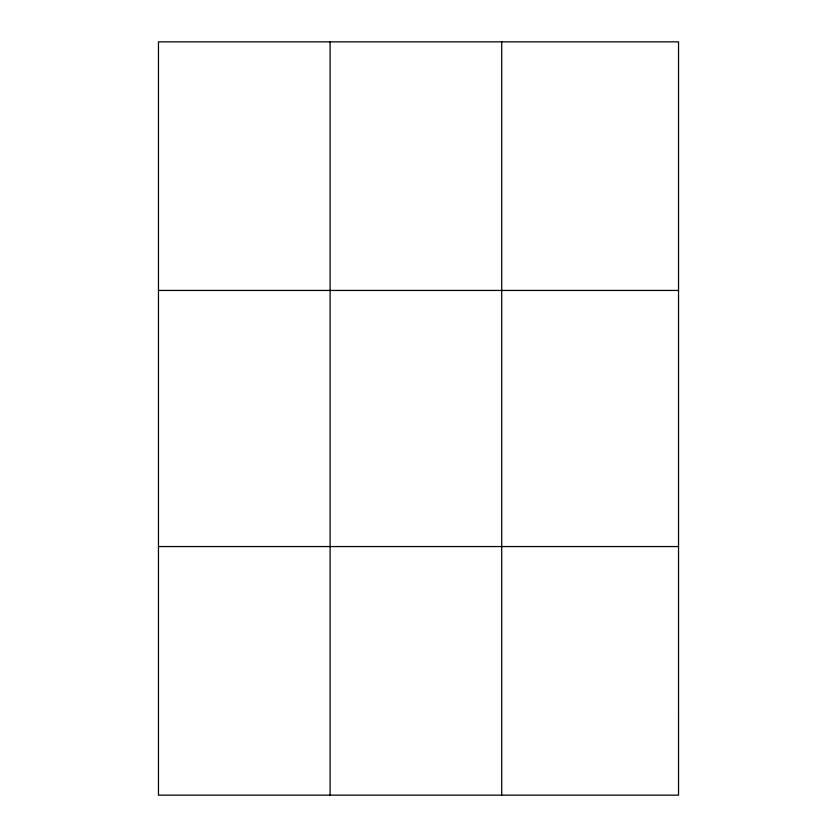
<?xml version="1.0" encoding="UTF-8"?>
<svg xmlns="http://www.w3.org/2000/svg" width="837" height="837" viewBox="0 0 837 837"><rect width="100%" height="100%" fill="white"/><g stroke="black" fill="none" stroke-linecap="round" stroke-linejoin="round"><path stroke-width="1.26" d="M330.092 41.85L330.092 795.15M501.708 41.85L501.708 795.15M158.465 290.439L678.535 290.439M158.465 546.561L678.535 546.561M678.535 712.287L678.535 795.15L158.465 795.15L158.465 41.85L678.535 41.85L678.535 712.287"/></g></svg>
